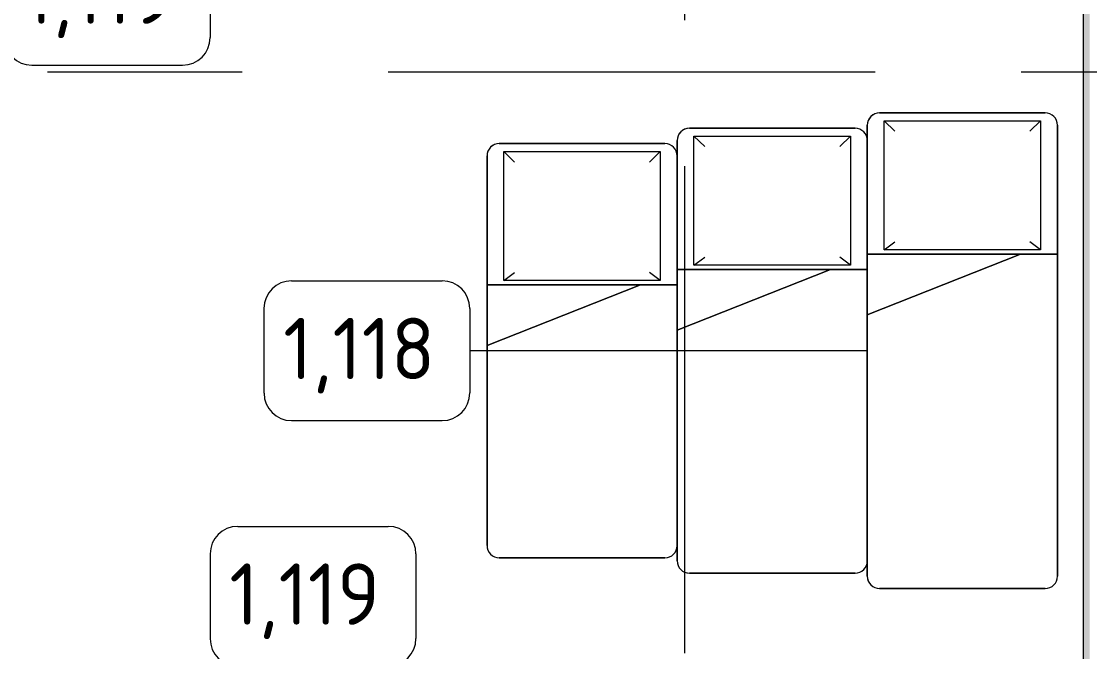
# Model space of a CAD drawing. Header units: millimetres. Extents: x 957 to 67880, y -2706 to 27400.
# Drawn here: x 46117 to 49600, y 1710 to 3764 of the extents above; entities that cross this region are included whole.
import ezdxf

# ---------------------------------------------------------------- set-up
doc = ezdxf.new("R2010")
doc.units = ezdxf.units.MM
doc.linetypes.add('Осевая', pattern=[3175, 635, -476.25, 1587.5, -476.25])
doc.layers.add('A-WALL-FNSH-1', color=9, linetype='Continuous', lineweight=9, true_color=0x808080)
doc.layers.add('I-FURN-1', color=9, linetype='Continuous', lineweight=9, true_color=0x808080)
for name, color, linetype, lineweight in [('I-FURN-IDEN', 7, 'Continuous', 9), ('I-WALL', 7, 'Continuous', 9), ('Оси-2', 7, 'Осевая', 9)]:
    doc.layers.add(name, color=color, linetype=linetype, lineweight=lineweight)
doc.styles.add('GOST Common_4', font='GOST_Common.ttf', dxfattribs={"height": 200})

# ---------------------------------------------------------------- blocks, each defined once
blk = doc.blocks.new('Bed - Small Sizes - 1_118-V110-План расстановки мебели и оборудования 3 этажа в осях 23-33')
at = {"layer": 'I-FURN-1'}
for p, q in [((247.3, 1550), (-292.7, 1550)), ((-292.7, 1550), (247.3, 1550)), ((-332.7, 1510), (-332.7, 460)), ((-332.7, 460), (-332.7, 1510)), ((287.3, 657.7), (287.3, 1510)), ((287.3, 1510), (287.3, 1460)), ((287.3, 1460), (287.3, 657.7)), ((287.3, 657.7), (-212.7, 460)), ((-212.7, 460), (287.3, 657.7)), ((-212.7, 460), (287.3, 657.7)), ((287.3, 460), (287.3, 657.7)), ((287.3, 657.7), (287.3, 510)), ((287.3, 510), (287.3, 657.7)), ((287.3, 657.7), (287.3, 510)), ((287.3, 510), (287.3, 460)), ((287.3, 90), (287.3, 510)), ((287.3, 510), (287.3, 90)), ((-212.7, 460), (-332.7, 460)), ((-332.7, 460), (-332.7, 40)), ((-332.7, 40), (-332.7, 460)), ((-332.7, 460), (-212.7, 460)), ((-332.7, 460), (-332.7, 40)), ((-332.7, 40), (-332.7, 460)), ((-332.7, 460), (-212.7, 460)), ((287.3, 460), (-212.7, 460)), ((-212.7, 460), (287.3, 460)), ((-212.7, 460), (287.3, 460)), ((287.3, 460), (-212.7, 460)), ((-212.7, 460), (287.3, 460)), ((287.3, 40), (287.3, 460)), ((287.3, 460), (287.3, 90)), ((-277.5, 446.2), (-242.7, 420)), ((-277.5, 26.2), (-277.5, 446.2)), ((-277.5, 446.2), (232.5, 446.2)), ((-277.5, 446.2), (232.5, 446.2)), ((-277.5, 26.2), (-277.5, 446.2)), ((232.5, 446.2), (197.3, 420)), ((232.5, 446.2), (232.5, 26.2)), ((232.5, 446.2), (232.5, 26.2)), ((287.3, 90), (287.3, 40)), ((287.3, 40), (287.3, 90)), ((287.3, 90), (287.3, 40)), ((-277.5, 26.2), (-242.7, 60)), ((232.5, 26.2), (197.3, 60)), ((-292.7, 0), (247.3, 0)), ((247.3, 0), (-292.7, 0)), ((232.5, 26.2), (-277.5, 26.2)), ((232.5, 26.2), (-277.5, 26.2)), ((-292.7, 0), (247.3, 0)), ((247.3, 0), (-292.7, 0))]:
    blk.add_line(p, q, dxfattribs=at)
for centre, start, end in [((-292.7, 1510), 90, 180), ((-292.7, 1510), 90, 180), ((247.3, 1510), 360, 90), ((247.3, 1510), 0, 90), ((-292.7, 40), 180, 270), ((-292.7, 40), 180, 270), ((-292.7, 40), 180, 270), ((-292.7, 40), 180, 270), ((247.3, 40), 270, 360), ((247.3, 40), 270, 0), ((247.3, 40), 270, 360), ((247.3, 40), 270, 360)]:
    blk.add_arc(centre, 40, start, end, dxfattribs=at)
blk = doc.blocks.new('Bed - Small Sizes - Single 5-V111-План расстановки мебели и оборудования 3 этажа в осях 23-33')
at = {"layer": 'I-FURN-1'}
for p, q in [((247.3, 1450), (-292.7, 1450)), ((-292.7, 1450), (247.3, 1450)), ((-332.7, 1410), (-332.7, 607.7)), ((-332.7, 607.7), (-332.7, 1410)), ((287.3, 657.7), (287.3, 1410)), ((287.3, 1410), (287.3, 1360)), ((287.3, 1360), (287.3, 657.7)), ((287.3, 657.7), (-212.7, 460)), ((-212.7, 460), (287.3, 657.7)), ((-212.7, 460), (287.3, 657.7)), ((287.3, 460), (287.3, 657.7)), ((287.3, 657.7), (287.3, 510)), ((287.3, 510), (287.3, 657.7)), ((287.3, 657.7), (287.3, 510)), ((-332.7, 607.7), (-332.7, 460)), ((-332.7, 460), (-332.7, 607.7)), ((287.3, 510), (287.3, 460)), ((287.3, 90), (287.3, 510)), ((287.3, 510), (287.3, 90)), ((-212.7, 460), (-332.7, 460)), ((-332.7, 460), (-332.7, 410)), ((-332.7, 40), (-332.7, 460)), ((-332.7, 460), (-212.7, 460)), ((-332.7, 460), (-332.7, 40)), ((-332.7, 40), (-332.7, 460)), ((-332.7, 460), (-212.7, 460)), ((287.3, 460), (-212.7, 460)), ((-212.7, 460), (287.3, 460)), ((-212.7, 460), (287.3, 460)), ((287.3, 460), (-212.7, 460)), ((-212.7, 460), (287.3, 460)), ((287.3, 40), (287.3, 460)), ((287.3, 460), (287.3, 90)), ((-277.5, 446.2), (-242.7, 420)), ((-277.5, 26.2), (-277.5, 446.2)), ((-277.5, 446.2), (232.5, 446.2)), ((-277.5, 446.2), (232.5, 446.2)), ((-277.5, 26.2), (-277.5, 446.2)), ((232.5, 446.2), (197.3, 420)), ((232.5, 446.2), (232.5, 26.2)), ((232.5, 446.2), (232.5, 26.2)), ((-332.7, 410), (-332.7, 40)), ((287.3, 90), (287.3, 40)), ((287.3, 40), (287.3, 90)), ((287.3, 90), (287.3, 40)), ((-277.5, 26.2), (-242.7, 60)), ((232.5, 26.2), (197.3, 60)), ((-292.7, 0), (247.3, 0)), ((247.3, 0), (-292.7, 0)), ((232.5, 26.2), (-277.5, 26.2)), ((232.5, 26.2), (-277.5, 26.2)), ((-292.7, 0), (247.3, 0)), ((247.3, 0), (-292.7, 0))]:
    blk.add_line(p, q, dxfattribs=at)
for centre, start, end in [((-292.7, 1410), 90, 180), ((-292.7, 1410), 90, 180), ((247.3, 1410), 360, 90), ((247.3, 1410), 0, 90), ((-292.7, 40), 180, 270), ((-292.7, 40), 180, 270), ((-292.7, 40), 180, 270), ((-292.7, 40), 180, 270), ((247.3, 40), 270, 360), ((247.3, 40), 270, 0), ((247.3, 40), 270, 360), ((247.3, 40), 270, 360)]:
    blk.add_arc(centre, 40, start, end, dxfattribs=at)
blk = doc.blocks.new('Bed - Small Sizes - Single 6-V112-План расстановки мебели и оборудования 3 этажа в осях 23-33')
at = {"layer": 'I-FURN-1'}
for p, q in [((247.3, 1350), (-292.7, 1350)), ((-292.7, 1350), (247.3, 1350)), ((-332.7, 1310), (-332.7, 607.7)), ((-332.7, 607.7), (-332.7, 1310)), ((287.3, 657.7), (287.3, 1310)), ((287.3, 1310), (287.3, 657.7)), ((287.3, 657.7), (-212.7, 460)), ((-212.7, 460), (287.3, 657.7)), ((-212.7, 460), (287.3, 657.7)), ((287.3, 460), (287.3, 657.7)), ((287.3, 657.7), (287.3, 460)), ((287.3, 40), (287.3, 657.7)), ((287.3, 657.7), (287.3, 40)), ((-332.7, 607.7), (-332.7, 460)), ((-332.7, 460), (-332.7, 607.7)), ((-212.7, 460), (-332.7, 460)), ((-332.7, 460), (-332.7, 410)), ((-332.7, 40), (-332.7, 460)), ((-332.7, 460), (-212.7, 460)), ((-332.7, 460), (-332.7, 40)), ((-332.7, 40), (-332.7, 460)), ((-332.7, 460), (-212.7, 460)), ((287.3, 460), (-212.7, 460)), ((-212.7, 460), (287.3, 460)), ((-212.7, 460), (287.3, 460)), ((287.3, 460), (-212.7, 460)), ((-212.7, 460), (287.3, 460)), ((287.3, 40), (287.3, 460)), ((287.3, 460), (287.3, 40)), ((-277.5, 446.2), (-242.7, 420)), ((-277.5, 26.2), (-277.5, 446.2)), ((-277.5, 446.2), (232.5, 446.2)), ((-277.5, 446.2), (232.5, 446.2)), ((-277.5, 26.2), (-277.5, 446.2)), ((232.5, 446.2), (197.3, 420)), ((232.5, 446.2), (232.5, 26.2)), ((232.5, 446.2), (232.5, 26.2)), ((-332.7, 410), (-332.7, 40)), ((-277.5, 26.2), (-242.7, 60)), ((232.5, 26.2), (197.3, 60)), ((-292.7, 0), (247.3, 0)), ((247.3, 0), (-292.7, 0)), ((232.5, 26.2), (-277.5, 26.2)), ((232.5, 26.2), (-277.5, 26.2)), ((-292.7, 0), (247.3, 0)), ((247.3, 0), (-292.7, 0))]:
    blk.add_line(p, q, dxfattribs=at)
for centre, start, end in [((-292.7, 1310), 90, 180), ((-292.7, 1310), 90, 180), ((247.3, 1310), 360, 90), ((247.3, 1310), 360, 90), ((-292.7, 40), 180, 270), ((-292.7, 40), 180, 270), ((-292.7, 40), 180, 270), ((-292.7, 40), 180, 270), ((247.3, 40), 270, 360), ((247.3, 40), 270, 0), ((247.3, 40), 270, 360), ((247.3, 40), 270, 360)]:
    blk.add_arc(centre, 40, start, end, dxfattribs=at)
blk = doc.blocks.new('Марка_Мебель - В прямоуг_Balcon_Марка-25523697-План расстановки мебели и оборудования 3 этажа в осях 23-33')
at = {"layer": 'I-FURN-IDEN'}
for p, q in [((-2.455, 2.278), (2.455, 2.278)), ((-3.355, 1.378), (-3.355, -1.384)), ((3.355, 1.378), (3.355, -1.378)), ((-2.461, -2.278), (2.455, -2.278))]:
    blk.add_line(p, q, dxfattribs=at)
for centre, radius, start, end in [((-2.455, 1.378), 0.9, 90, 180), ((2.455, 1.378), 0.9, 0, 90), ((-2.461, -1.384), 0.893, 180, 270), ((2.455, -1.378), 0.9, 270, 0)]:
    blk.add_arc(centre, radius, start, end, dxfattribs=at)

msp = doc.modelspace()

# ---------------------------------------------------------------- hatches: boundary and pattern name
at = {"layer": 'I-WALL'}
h = msp.add_hatch(dxfattribs=at)
h.set_pattern_fill('FP_35', color=256, style=0, pattern_type=2)
h.set_pattern_definition([(0, (-57529.542, 0), (121.92, 30.48), [10.058, -81.382, 10.058, -81.382, -487.68]), (0, (-57529.542, 0), (121.92, 30.48), [-182.88, 10.058, -172.822, 10.058, -81.382, -213.36]), (0, (-57529.542, 0), (121.92, 30.48), [-457.2, 10.058, -50.902, 10.058, -142.342]), (120, (-57483.822, 15.24), (-87.356454, 90.345817), [10.058, -81.382, 10.058, -81.382, -487.68]), (120, (-57483.822, 15.24), (-87.356454, 90.345817), [-182.88, 10.058, -172.822, 10.058, -81.382, -213.36]), (120, (-57483.822, 15.24), (-87.356454, 90.345817), [-457.2, 10.058, -50.902, 10.058, -142.342]), (240, (-57468.582, 76.2), (-34.563546, -120.825817), [10.058, -81.382, 10.058, -81.382, -487.68]), (240, (-57468.582, 76.2), (-34.563546, -120.825817), [-182.88, 10.058, -172.822, 10.058, -81.382, -213.36]), (240, (-57468.582, 76.2), (-34.563546, -120.825817), [-457.2, 10.058, -50.902, 10.058, -142.342])])
h.paths.add_polyline_path([(49600.5, 150), (49600.5, 10380), (49580.5, 10380), (49580.5, 150), (49586.8, 150)])

# ---------------------------------------------------------------- linework, layer by layer
at = {"layer": 'A-WALL-FNSH-1'}
for p, q in [((49579.5, 10379), (49579.5, 100)), ((49580.5, 100), (49580.5, 10380))]:
    msp.add_line(p, q, dxfattribs=at)
at = {"layer": 'I-FURN-IDEN'}
msp.add_line((48875.5, 2691.1), (47579.3, 2691.1), dxfattribs=at)
at = {"layer": 'Оси-2'}
for p, q in [((48280.5, 593.7), (48280.5, 19191.6)), ((27152.2, 3600), (65200.5, 3600))]:
    msp.add_line(p, q, dxfattribs=at)

# ---------------------------------------------------------------- block references
at = {"layer": 'I-FURN-1', "rotation": 180}
for name, p in [('Bed - Small Sizes - 1_118-V110-План расстановки мебели и оборудования 3 этажа в осях 23-33', (49162.8, 3466.1)), ('Bed - Small Sizes - Single 5-V111-План расстановки мебели и оборудования 3 этажа в осях 23-33', (48542.8, 3416.1)), ('Bed - Small Sizes - Single 6-V112-План расстановки мебели и оборудования 3 этажа в осях 23-33', (47922.8, 3366.1))]:
    msp.add_blockref(name, p, dxfattribs=at)
at = {"layer": 'I-FURN-IDEN', "xscale": 99.99999999999993, "yscale": 99.99999999999993, "zscale": 99.99999999999993}
for p in [(46397.2, 3849.4), (47243.8, 2691.1), (47068.2, 1890.8)]:
    msp.add_blockref('Марка_Мебель - В прямоуг_Balcon_Марка-25523697-План расстановки мебели и оборудования 3 этажа в осях 23-33', p, dxfattribs=at)

# ---------------------------------------------------------------- texts
at = {"layer": 'I-FURN-IDEN', "char_height": 200, "width": 625.316, "attachment_point": 1, "style": 'GOST Common_4'}
for s, insert in [('1,119', (46124.2, 3956.5)), ('1,118', (46970.8, 2798.2)), ('1,119', (46795.2, 1997.8))]:
    msp.add_mtext(s, dxfattribs=dict(at, insert=insert))

doc.saveas('drawing.dxf')
